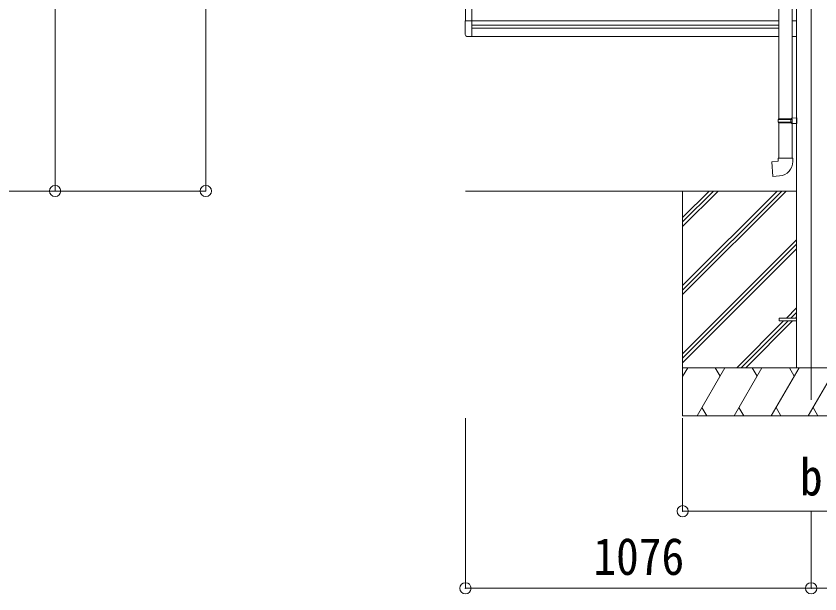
# Model space of a CAD drawing. Units: millimetres at full size, sheet at 1:35; details may follow other scales. Extents: x -9783 to 9892, y -6828 to 6752.
# Drawn here: x -4933 to -2431, y -2251 to -453 of the extents above; entities that cross this region are included whole.
import ezdxf
from ezdxf.enums import TextEntityAlignment as Align

# ---------------------------------------------------------------- set-up
doc = ezdxf.new("R2010")
doc.units = ezdxf.units.MM
doc.header["$LTSCALE"] = 35
doc.header["$PDMODE"] = 32
doc.header["$PDSIZE"] = 35
for name, color, linetype, lineweight in [('0-0_0', 7, 'Continuous', 9), ('0-1_本体', 4, 'Continuous', 9), ('0-2_部品', 7, 'Continuous', 9), ('0-8_PARTS2', 2, 'Continuous', 9), ('0-A_寸法', 6, 'Continuous', 9), ('1-1_GLASS', 4, 'Continuous', 9), ('1-2_GLASS_SEAL', 7, 'Continuous', 9)]:
    doc.layers.add(name, color=color, linetype=linetype, lineweight=lineweight)
doc.styles.add('ＭＳ ゴシック', font='')
doc.styles.get('ＭＳ ゴシック').set_extended_font_data('MS Gothic')

msp = doc.modelspace()

# ---------------------------------------------------------------- linework, layer by layer
at = {"layer": '0-0_0'}
for p, q in [((-3533.78, -996.92), (-2502.98, -996.92)), ((-2857.78, -996.92), (-2857.78, -1696.92)), ((-2857.78, -1291.1), (-2563.61, -996.92)), ((-2857.78, -1305.24), (-2549.46, -996.92)), ((-2857.78, -1319.38), (-2535.32, -996.92)), ((-2857.78, -1107.25), (-2747.45, -996.92)), ((-2857.78, -1093.11), (-2761.6, -996.92)), ((-2857.78, -1078.97), (-2775.74, -996.92)), ((-2857.78, -1503.23), (-2502.98, -1148.43)), ((-2857.78, -1517.37), (-2502.98, -1162.57)), ((-2857.78, -1531.52), (-2502.98, -1176.72)), ((-2534.84, -1392.42), (-2502.98, -1360.56)), ((-2520.7, -1392.42), (-2502.98, -1374.71)), ((-2506.56, -1392.42), (-2502.98, -1388.85)), ((-2689.34, -1546.92), (-2543.84, -1401.42)), ((-2675.2, -1546.92), (-2529.7, -1401.42)), ((-2661.06, -1546.92), (-2515.56, -1401.42)), ((-2057.78, -1546.92), (-2857.78, -1546.92)), ((-2857.78, -1574.42), (-2841.91, -1546.92)), ((-2813.04, -1696.92), (-2726.44, -1546.92)), ((-2741.44, -1572.9), (-2756.44, -1546.92)), ((-2697.57, -1696.92), (-2610.97, -1546.92)), ((-2625.97, -1572.9), (-2640.97, -1546.92)), ((-2582.1, -1696.92), (-2495.5, -1546.92)), ((-2510.5, -1572.9), (-2525.5, -1546.92)), ((-2466.63, -1696.92), (-2380.03, -1546.92)), ((-2798.04, -1670.94), (-2783.04, -1696.92)), ((-2682.57, -1670.94), (-2667.57, -1696.92)), ((-2567.1, -1670.94), (-2552.1, -1696.92)), ((-2451.63, -1670.94), (-2436.63, -1696.92)), ((-2857.78, -1696.92), (-2057.78, -1696.92))]:
    msp.add_line(p, q, dxfattribs=at)
at = {"layer": '0-1_本体'}
msp.add_line((-2502.98, 1629.46), (-2502.98, -1546.92), dxfattribs=at)
at = {"layer": '0-2_部品'}
for p, q in [((-2558.78, 210.83), (-2558.78, -772.33)), ((-2516.78, 208.27), (-2516.78, -769.77)), ((-2560.78, -774.33), (-2559.78, -772.33)), ((-2560.78, -774.33), (-2516.78, -774.33)), ((-2560.78, -774.33), (-2560.78, -782.33)), ((-2559.78, -772.33), (-2516.78, -772.33)), ((-2521.26, -774.33), (-2521.69, -772.33)), ((-2518.78, -769.83), (-2502.78, -769.36)), ((-2518.78, -771.83), (-2518.78, -769.83)), ((-2518.78, -771.83), (-2516.78, -771.83)), ((-2502.78, -769.36), (-2502.78, -787.3)), ((-2560.78, -782.33), (-2516.78, -782.33)), ((-2560.78, -782.33), (-2559.78, -784.33)), ((-2559.78, -784.33), (-2516.78, -784.33)), ((-2558.78, -784.33), (-2558.78, -894.33)), ((-2518.78, -786.83), (-2518.78, -784.83)), ((-2518.78, -786.83), (-2502.78, -787.3)), ((-2516.78, -786.89), (-2516.78, -894.33)), ((-2560.78, -894.33), (-2514.78, -894.33)), ((-2560.78, -904.33), (-2560.78, -894.33)), ((-2514.78, -894.33), (-2514.78, -905.24))]:
    msp.add_line(p, q, dxfattribs=at)
at = {"layer": '0-2_部品', "color": 4}
for p, q in [((-2557.58, -1392.42), (-2557.58, -1401.42)), ((-2502.78, -1392.42), (-2557.58, -1392.42)), ((-2502.78, -1401.42), (-2557.58, -1401.42))]:
    msp.add_line(p, q, dxfattribs=at)
at = {"layer": '0-2_部品'}
for points in [[(-2521.26, -774.33), (-2521.26, -782.33), (-2521.69, -784.33)], [(-2518.78, -784.83), (-2516.78, -784.83), (-2516.78, -771.83)], [(-2555.86, -950.07), (-2576.7, -951.9), (-2580.71, -906.07), (-2560.78, -904.33)]]:
    msp.add_lwpolyline(points, dxfattribs=at)
msp.add_arc((-2559.78, -905.24), 45, 275, 0, dxfattribs=at)
at = {"layer": '0-8_PARTS2'}
msp.add_line((-2457.78, 1603.08), (-2457.78, -1646.92), dxfattribs=at)
at = {"layer": '0-A_寸法'}
for p, q in [((-4342, -996.92), (-4342, 2116.08)), ((-4811.01, 1915.68), (-4811.01, -996.92)), ((-4811.01, -996.92), (-5139.84, -996.92)), ((-4342, -996.92), (-4811.01, -996.92)), ((-3533.78, -2233.29), (-3533.78, -1704.34)), ((-2857.78, -1993.31), (-2857.78, -1704.34)), ((-2857.78, -1993.31), (-2057.78, -1993.31)), ((-2457.78, -2233.29), (-2457.78, -1993.31)), ((-3533.78, -2233.29), (-2457.78, -2233.29)), ((-2457.78, -2233.29), (442.22, -2233.29))]:
    msp.add_line(p, q, dxfattribs=at)
for p in [(-4811.01, -996.92), (-4342, -996.92), (-2857.78, -1993.31), (-3533.78, -2233.29), (-2457.78, -2233.29)]:
    msp.add_point(p, dxfattribs=at)
at = {"layer": '1-1_GLASS'}
for p, q in [((-3513.79, 1557.46), (-3513.79, -516.53)), ((-3533.79, 1508.27), (-3533.79, -467.34)), ((-3513.79, -467.53), (-2558.99, -467.53)), ((-2516.99, -467.53), (-2502.99, -467.53)), ((-3513.79, -481.03), (-2560.99, -481.03)), ((-3513.79, -490.03), (-2558.99, -490.03)), ((-3513.79, -516.03), (-2558.99, -516.03)), ((-2516.99, -516.03), (-2502.99, -516.03))]:
    msp.add_line(p, q, dxfattribs=at)
at = {"layer": '1-2_GLASS_SEAL'}
for p, q in [((-3513.79, -467.34), (-3534.29, -467.34)), ((-3534.29, -510.24), (-3534.29, -467.34)), ((-3513.79, -516.54), (-3529.07, -515.74))]:
    msp.add_line(p, q, dxfattribs=at)
msp.add_arc((-3528.79, -510.24), 5.5, 180, 267, dxfattribs=at)

# ---------------------------------------------------------------- texts
at = {"layer": '0-A_寸法', "color": 7, "style": 'ＭＳ ゴシック', "width": 0.9}
for s, p in [('b', (-2492.78, -1978.81)), ('1076', (-3135.78, -2226.29))]:
    msp.add_text(s, height=115.5, dxfattribs=at).set_placement(p, align=Align.BOTTOM_LEFT)

doc.saveas('drawing.dxf')
